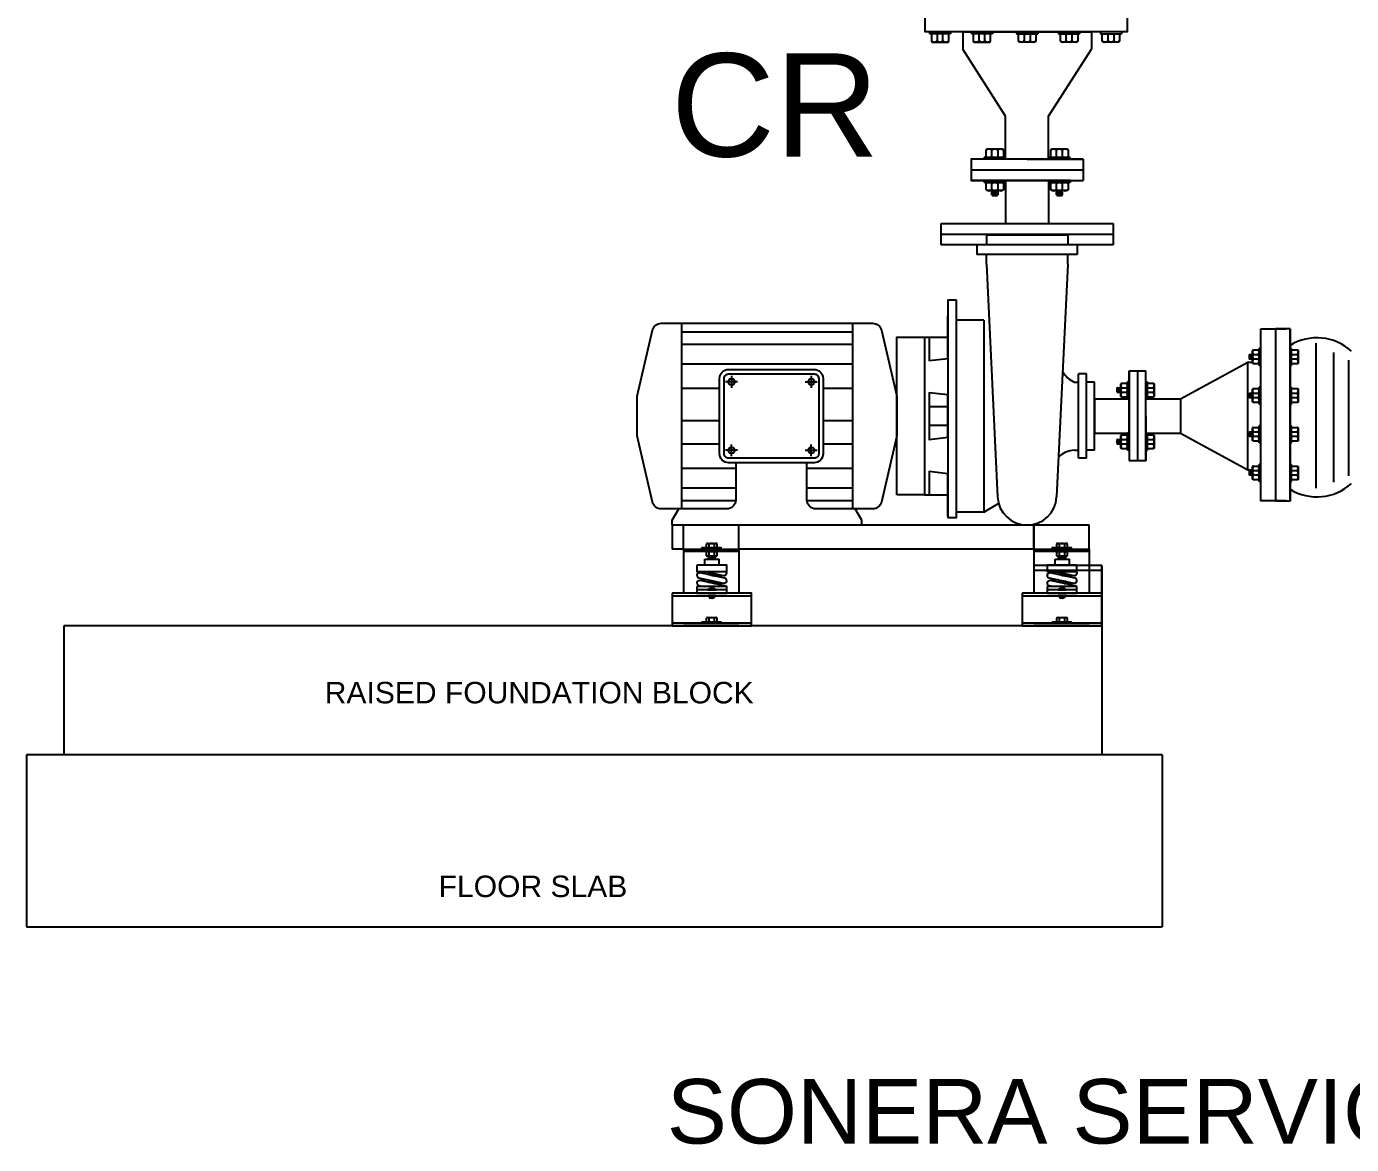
# Model space of a CAD drawing. Header units: inches. Extents: x 51172 to 63334, y -27893 to -10796.
# Drawn here: x 55143 to 56683, y -16851 to -15551 of the extents above; entities that cross this region are included whole.
import ezdxf

# ---------------------------------------------------------------- set-up
doc = ezdxf.new("R2010")
doc.units = ezdxf.units.IN
doc.header["$MEASUREMENT"] = 0
doc.styles.get("Standard").update_dxf_attribs({"font": 'arial.ttf'})

msp = doc.modelspace()

# ---------------------------------------------------------------- linework, layer by layer
at = {"linetype": 'Continuous'}
for p, q in [((56217.1, -15557.6), (56192.5, -15557.6)), ((56192.5, -15557.6), (56192.5, -15559.8)), ((56217.1, -15559.8), (56192.5, -15559.8)), ((56194.7, -15560.6), (56195.5, -15559.8)), ((56194.7, -15560.6), (56194.7, -15568.6)), ((56194.7, -15568.6), (56195.5, -15569.5)), ((56195.5, -15569.5), (56214.1, -15569.5)), ((56201.5, -15559.8), (56201.5, -15567.8)), ((56208.2, -15567.8), (56208.2, -15559.8)), ((56214.9, -15560.6), (56214.1, -15559.8)), ((56214.1, -15569.5), (56214.9, -15568.6)), ((56214.9, -15568.6), (56214.9, -15560.6)), ((56217.1, -15557.6), (56217.1, -15559.8)), ((56241.2, -15557.6), (56241.2, -15559.8)), ((56265.8, -15557.6), (56241.2, -15557.6)), ((56265.8, -15559.8), (56241.2, -15559.8)), ((56243.4, -15560.6), (56244.2, -15559.8)), ((56243.4, -15560.6), (56243.4, -15568.6)), ((56243.4, -15568.6), (56244.2, -15569.5)), ((56244.2, -15569.5), (56262.8, -15569.5)), ((56250.1, -15559.8), (56250.1, -15567.8)), ((56256.8, -15567.8), (56256.8, -15559.8)), ((56263.6, -15560.6), (56262.8, -15559.8)), ((56262.8, -15569.5), (56263.6, -15568.6)), ((56263.6, -15568.6), (56263.6, -15560.6)), ((56265.8, -15557.6), (56265.8, -15559.8)), ((56293.8, -15557.6), (56318.5, -15557.6)), ((56293.8, -15557.6), (56293.8, -15559.8)), ((56293.8, -15559.8), (56318.5, -15559.8)), ((56296.1, -15560.6), (56296.9, -15559.8)), ((56296.1, -15568.6), (56296.1, -15560.6)), ((56296.9, -15569.5), (56296.1, -15568.6)), ((56315.4, -15569.5), (56296.9, -15569.5)), ((56302.8, -15567.8), (56302.8, -15559.8)), ((56309.5, -15559.8), (56309.5, -15567.8)), ((56316.2, -15560.6), (56315.4, -15559.8)), ((56316.2, -15568.6), (56315.4, -15569.5)), ((56316.2, -15560.6), (56316.2, -15568.6)), ((56318.5, -15557.6), (56318.5, -15559.8)), ((56342.5, -15557.6), (56342.5, -15559.8)), ((56342.5, -15557.6), (56367.1, -15557.6)), ((56342.5, -15559.8), (56367.1, -15559.8)), ((56344.7, -15560.6), (56345.5, -15559.8)), ((56344.7, -15568.6), (56344.7, -15560.6)), ((56345.5, -15569.5), (56344.7, -15568.6)), ((56364.1, -15569.5), (56345.5, -15569.5)), ((56351.5, -15567.8), (56351.5, -15559.8)), ((56358.2, -15559.8), (56358.2, -15567.8)), ((56364.9, -15560.6), (56364.1, -15559.8)), ((56364.9, -15568.6), (56364.1, -15569.5)), ((56364.9, -15560.6), (56364.9, -15568.6)), ((56367.1, -15557.6), (56367.1, -15559.8)), ((56391.2, -15557.6), (56391.2, -15559.8)), ((56391.2, -15559.8), (56415.8, -15559.8)), ((56393.4, -15560.6), (56394.2, -15559.8)), ((56393.4, -15568.6), (56393.4, -15560.6)), ((56394.2, -15569.5), (56393.4, -15568.6)), ((56412.8, -15569.5), (56394.2, -15569.5)), ((56400.1, -15567.8), (56400.1, -15559.8)), ((56406.8, -15559.8), (56406.8, -15567.8)), ((56413.6, -15560.6), (56412.8, -15559.8)), ((56413.6, -15568.6), (56412.8, -15569.5)), ((56413.6, -15560.6), (56413.6, -15568.6)), ((56415.8, -15557.6), (56415.8, -15559.8)), ((56258.5, -15694.6), (56259.3, -15693.8)), ((56259.3, -15693.8), (56277.8, -15693.8)), ((56277.8, -15693.8), (56278.6, -15694.6)), ((56333.5, -15694.6), (56334.3, -15693.8)), ((56334.3, -15693.8), (56352.8, -15693.8)), ((56352.8, -15693.8), (56353.6, -15694.6)), ((56265.2, -15705.7), (56240.6, -15705.7)), ((56280.9, -15703.5), (56256.2, -15703.5)), ((56256.2, -15705.7), (56256.2, -15703.5)), ((56258.5, -15702.6), (56258.5, -15694.6)), ((56258.5, -15702.6), (56259.3, -15703.5)), ((56265.2, -15703.5), (56265.2, -15695.4)), ((56271.9, -15695.4), (56271.9, -15703.5)), ((56278.6, -15702.6), (56277.8, -15703.5)), ((56278.6, -15694.6), (56278.6, -15702.6)), ((56280.9, -15705.7), (56280.9, -15703.5)), ((56313.9, -15705.7), (56289.3, -15705.7)), ((56355.9, -15703.5), (56331.2, -15703.5)), ((56331.2, -15705.7), (56331.2, -15703.5)), ((56333.5, -15702.6), (56333.5, -15694.6)), ((56333.5, -15702.6), (56334.3, -15703.5)), ((56340.2, -15703.5), (56340.2, -15695.4)), ((56346.9, -15695.4), (56346.9, -15703.5)), ((56353.6, -15702.6), (56352.8, -15703.5)), ((56353.6, -15694.6), (56353.6, -15702.6)), ((56355.9, -15705.7), (56355.9, -15703.5)), ((56241.1, -15718), (56371, -15718)), ((56265.2, -15730.3), (56240.6, -15730.3)), ((56256.2, -15730.3), (56256.2, -15732.6)), ((56280.9, -15732.6), (56256.2, -15732.6)), ((56258.5, -15733.4), (56259.3, -15732.6)), ((56258.5, -15741.4), (56258.5, -15733.4)), ((56259.3, -15732.6), (56277.8, -15732.6)), ((56265.2, -15740.6), (56265.2, -15734.2)), ((56271.9, -15734.2), (56271.9, -15740.6)), ((56277.8, -15732.6), (56278.6, -15733.4)), ((56278.6, -15733.4), (56278.6, -15741.4)), ((56280.9, -15730.3), (56280.9, -15732.6)), ((56313.9, -15730.3), (56289.3, -15730.3)), ((56331.2, -15730.3), (56331.2, -15732.6)), ((56355.9, -15732.6), (56331.2, -15732.6)), ((56333.5, -15733.4), (56334.3, -15732.6)), ((56333.5, -15741.4), (56333.5, -15733.4)), ((56334.3, -15732.6), (56352.8, -15732.6)), ((56340.2, -15740.6), (56340.2, -15734.2)), ((56346.9, -15734.2), (56346.9, -15740.6)), ((56352.8, -15732.6), (56353.6, -15733.4)), ((56353.6, -15733.4), (56353.6, -15741.4)), ((56355.9, -15730.3), (56355.9, -15732.6)), ((56258.5, -15741.4), (56259.3, -15742.2)), ((56277.8, -15742.2), (56259.3, -15742.2)), ((56265.2, -15747), (56265.2, -15742.2)), ((56266, -15747.9), (56271.1, -15747.9)), ((56271.9, -15742.2), (56271.9, -15747)), ((56278.6, -15741.4), (56277.8, -15742.2)), ((56333.5, -15741.4), (56334.3, -15742.2)), ((56352.8, -15742.2), (56334.3, -15742.2)), ((56340.2, -15747), (56340.2, -15742.2)), ((56341, -15747.9), (56346.1, -15747.9)), ((56346.9, -15742.2), (56346.9, -15747)), ((56353.6, -15741.4), (56352.8, -15742.2)), ((56594.7, -15902.9), (56594.7, -16102.9)), ((56564.3, -15932.7), (56568.2, -15932.7)), ((56568.2, -15938.1), (56564.3, -15938.1)), ((56568.8, -15927.4), (56568.2, -15928)), ((56568.2, -15942.8), (56568.2, -15928)), ((56568.8, -15927.4), (56575.3, -15927.4)), ((56569.4, -15932.7), (56574.6, -15932.7)), ((56574.6, -15938.1), (56569.4, -15938.1)), ((56575.3, -15927.4), (56575.9, -15928)), ((56575.9, -15945.3), (56575.9, -15925.6)), ((56577.7, -15925.6), (56575.9, -15925.6)), ((56575.9, -15928), (56575.9, -15942.8)), ((56611.7, -15925.6), (56613.5, -15925.6)), ((56613.5, -15945.3), (56613.5, -15925.6)), ((56614.1, -15927.4), (56613.5, -15928)), ((56613.5, -15932.7), (56619.9, -15932.7)), ((56619.9, -15938.1), (56613.5, -15938.1)), ((56614.1, -15927.4), (56620.6, -15927.4)), ((56620.6, -15927.4), (56621.2, -15928)), ((56621.2, -15928), (56621.2, -15942.8)), ((56679.5, -15939.3), (56679.5, -16073.6)), ((56424.5, -15971.5), (56424.5, -15951.8)), ((56444.2, -15952.2), (56424.5, -15952.2)), ((56424.5, -15952.2), (56424.5, -16056.2)), ((56434.4, -15952.2), (56434.4, -16056.2)), ((56444.2, -15971.5), (56444.2, -15951.8)), ((56444.2, -16056.2), (56444.2, -15952.2)), ((56568.8, -15943.5), (56568.2, -15942.8)), ((56575.3, -15943.5), (56568.8, -15943.5)), ((56575.9, -15942.8), (56575.3, -15943.5)), ((56577.7, -15945.3), (56575.9, -15945.3)), ((56611.7, -15945.3), (56613.5, -15945.3)), ((56614.1, -15943.5), (56613.5, -15942.8)), ((56620.6, -15943.5), (56614.1, -15943.5)), ((56621.2, -15942.8), (56620.6, -15943.5)), ((56411.1, -15971.5), (56415, -15971.5)), ((56415.6, -15966.1), (56415, -15966.7)), ((56415, -15981.6), (56415, -15966.7)), ((56415.6, -15966.1), (56422.1, -15966.1)), ((56416.3, -15971.5), (56421.4, -15971.5)), ((56422.1, -15966.1), (56422.7, -15966.7)), ((56422.7, -15984), (56422.7, -15964.3)), ((56424.5, -15964.3), (56422.7, -15964.3)), ((56422.7, -15966.7), (56422.7, -15981.6)), ((56444.2, -15964.3), (56446, -15964.3)), ((56446, -15984), (56446, -15964.3)), ((56446.7, -15966.1), (56446, -15966.7)), ((56446, -15971.5), (56452.5, -15971.5)), ((56446.7, -15966.1), (56453.1, -15966.1)), ((56453.1, -15966.1), (56453.8, -15966.7)), ((56453.8, -15966.7), (56453.8, -15981.6)), ((56575.9, -15990.3), (56575.9, -15970.6)), ((56577.7, -15970.6), (56575.9, -15970.6)), ((56611.7, -15970.6), (56613.5, -15970.6)), ((56613.5, -15990.3), (56613.5, -15970.6)), ((56410.5, -15972.1), (56410.5, -15976.2)), ((56415, -15976.8), (56411.1, -15976.8)), ((56415.6, -15982.2), (56415, -15981.6)), ((56422.1, -15982.2), (56415.6, -15982.2)), ((56421.4, -15976.8), (56416.3, -15976.8)), ((56422.7, -15981.6), (56422.1, -15982.2)), ((56424.5, -15984), (56422.7, -15984)), ((56444.2, -15984), (56446, -15984)), ((56452.5, -15976.8), (56446, -15976.8)), ((56446.7, -15982.2), (56446, -15981.6)), ((56453.1, -15982.2), (56446.7, -15982.2)), ((56453.8, -15981.6), (56453.1, -15982.2)), ((56564.3, -15977.7), (56568.2, -15977.7)), ((56568.2, -15983.1), (56564.3, -15983.1)), ((56568.8, -15972.4), (56568.2, -15973)), ((56568.2, -15987.8), (56568.2, -15973)), ((56568.8, -15972.4), (56575.3, -15972.4)), ((56569.4, -15977.7), (56574.6, -15977.7)), ((56574.6, -15983.1), (56569.4, -15983.1)), ((56575.3, -15972.4), (56575.9, -15973)), ((56575.9, -15973), (56575.9, -15987.8)), ((56614.1, -15972.4), (56613.5, -15973)), ((56613.5, -15977.7), (56619.9, -15977.7)), ((56619.9, -15983.1), (56613.5, -15983.1)), ((56614.1, -15972.4), (56620.6, -15972.4)), ((56620.6, -15972.4), (56621.2, -15973)), ((56621.2, -15973), (56621.2, -15987.8)), ((56424.5, -16010.4), (56424.5, -15990.7)), ((56444.2, -16010.4), (56444.2, -15990.7)), ((56568.8, -15988.5), (56568.2, -15987.8)), ((56575.3, -15988.5), (56568.8, -15988.5)), ((56575.9, -15987.8), (56575.3, -15988.5)), ((56577.7, -15990.3), (56575.9, -15990.3)), ((56611.7, -15990.3), (56613.5, -15990.3)), ((56614.1, -15988.5), (56613.5, -15987.8)), ((56620.6, -15988.5), (56614.1, -15988.5)), ((56621.2, -15987.8), (56620.6, -15988.5)), ((56568.8, -16017.4), (56568.2, -16018)), ((56568.8, -16017.4), (56575.3, -16017.4)), ((56575.3, -16017.4), (56575.9, -16018)), ((56575.9, -16035.3), (56575.9, -16015.6)), ((56577.7, -16015.6), (56575.9, -16015.6)), ((56611.7, -16015.6), (56613.5, -16015.6)), ((56613.5, -16035.3), (56613.5, -16015.6)), ((56614.1, -16017.4), (56613.5, -16018)), ((56614.1, -16017.4), (56620.6, -16017.4)), ((56620.6, -16017.4), (56621.2, -16018)), ((56410.5, -16032.1), (56410.5, -16036.2)), ((56411.1, -16031.5), (56415, -16031.5)), ((56415.6, -16026.1), (56415, -16026.7)), ((56415, -16041.6), (56415, -16026.7)), ((56415.6, -16026.1), (56422.1, -16026.1)), ((56416.3, -16031.5), (56421.4, -16031.5)), ((56422.1, -16026.1), (56422.7, -16026.7)), ((56422.7, -16044), (56422.7, -16024.3)), ((56424.5, -16024.3), (56422.7, -16024.3)), ((56422.7, -16026.7), (56422.7, -16041.6)), ((56444.2, -16024.3), (56446, -16024.3)), ((56446, -16044), (56446, -16024.3)), ((56446.7, -16026.1), (56446, -16026.7)), ((56446, -16031.5), (56452.5, -16031.5)), ((56446.7, -16026.1), (56453.1, -16026.1)), ((56453.1, -16026.1), (56453.8, -16026.7)), ((56453.8, -16026.7), (56453.8, -16041.6)), ((56564.3, -16022.7), (56568.2, -16022.7)), ((56568.2, -16028.1), (56564.3, -16028.1)), ((56568.2, -16032.8), (56568.2, -16018)), ((56568.8, -16033.5), (56568.2, -16032.8)), ((56569.4, -16022.7), (56574.6, -16022.7)), ((56574.6, -16028.1), (56569.4, -16028.1)), ((56575.9, -16032.8), (56575.3, -16033.5)), ((56575.9, -16018), (56575.9, -16032.8)), ((56613.5, -16022.7), (56619.9, -16022.7)), ((56619.9, -16028.1), (56613.5, -16028.1)), ((56614.1, -16033.5), (56613.5, -16032.8)), ((56621.2, -16032.8), (56620.6, -16033.5)), ((56621.2, -16018), (56621.2, -16032.8)), ((56415, -16036.8), (56411.1, -16036.8)), ((56415.6, -16042.2), (56415, -16041.6)), ((56422.1, -16042.2), (56415.6, -16042.2)), ((56421.4, -16036.8), (56416.3, -16036.8)), ((56422.7, -16041.6), (56422.1, -16042.2)), ((56424.5, -16044), (56422.7, -16044)), ((56444.2, -16044), (56446, -16044)), ((56452.5, -16036.8), (56446, -16036.8)), ((56446.7, -16042.2), (56446, -16041.6)), ((56453.1, -16042.2), (56446.7, -16042.2)), ((56453.8, -16041.6), (56453.1, -16042.2)), ((56575.3, -16033.5), (56568.8, -16033.5)), ((56577.7, -16035.3), (56575.9, -16035.3)), ((56611.7, -16035.3), (56613.5, -16035.3)), ((56620.6, -16033.5), (56614.1, -16033.5)), ((56568.8, -16062.4), (56568.2, -16063)), ((56568.2, -16077.8), (56568.2, -16063)), ((56568.8, -16062.4), (56575.3, -16062.4)), ((56575.3, -16062.4), (56575.9, -16063)), ((56575.9, -16080.3), (56575.9, -16060.6)), ((56577.7, -16060.6), (56575.9, -16060.6)), ((56575.9, -16063), (56575.9, -16077.8)), ((56611.7, -16060.6), (56613.5, -16060.6)), ((56613.5, -16080.3), (56613.5, -16060.6)), ((56614.1, -16062.4), (56613.5, -16063)), ((56614.1, -16062.4), (56620.6, -16062.4)), ((56620.6, -16062.4), (56621.2, -16063)), ((56621.2, -16063), (56621.2, -16077.8)), ((56564.3, -16067.7), (56568.2, -16067.7)), ((56568.2, -16073.1), (56564.3, -16073.1)), ((56568.8, -16078.5), (56568.2, -16077.8)), ((56575.3, -16078.5), (56568.8, -16078.5)), ((56569.4, -16067.7), (56574.6, -16067.7)), ((56574.6, -16073.1), (56569.4, -16073.1)), ((56575.9, -16077.8), (56575.3, -16078.5)), ((56613.5, -16067.7), (56619.9, -16067.7)), ((56619.9, -16073.1), (56613.5, -16073.1)), ((56614.1, -16078.5), (56613.5, -16077.8)), ((56620.6, -16078.5), (56614.1, -16078.5)), ((56621.2, -16077.8), (56620.6, -16078.5)), ((56577.7, -16080.3), (56575.9, -16080.3)), ((56611.7, -16080.3), (56613.5, -16080.3))]:
    msp.add_line(p, q, dxfattribs=at)
for p, q in [((56231.2, -15557.6), (56381, -15557.6)), ((56231.2, -15557.6), (56231.2, -15577.6)), ((56231.2, -15557.6), (56381, -15557.6)), ((56231.2, -15557.6), (56381, -15557.6)), ((56306.1, -15557.6), (56306.1, -15557.6)), ((56306.1, -15557.6), (56306.1, -15557.6)), ((56306.1, -15557.6), (56306.1, -15557.6)), ((56381, -15557.6), (56381, -15577.6)), ((56281, -15655.7), (56231.2, -15577.6)), ((56331, -15655.7), (56381, -15577.6)), ((56281, -15705.7), (56281, -15655.7)), ((56331, -15705.7), (56331, -15655.7)), ((56306, -15705.7), (56241.1, -15705.7)), ((56289.3, -15705.7), (56265.2, -15705.7)), ((56306, -15705.7), (56371, -15705.7)), ((56371, -15705.7), (56371, -15730.3)), ((56356, -15730.3), (56256, -15730.3)), ((56281.2, -15780.3), (56281.2, -15731.4)), ((56331.2, -15780.3), (56331.2, -15731.4)), ((56206, -15805.3), (56206, -15780.3)), ((56206, -15780.3), (56306, -15780.3)), ((56306, -15780.3), (56406, -15780.3)), ((56406, -15780.3), (56406, -15805.3)), ((56206, -15792.8), (56406, -15792.8)), ((56353.2, -15794.1), (56258.9, -15794.1)), ((56258.9, -15794.1), (56258.9, -15805.3)), ((56353.2, -15794.1), (56353.2, -15805.3)), ((56306, -15805.3), (56206, -15805.3)), ((56364.4, -15805.3), (56247.7, -15805.3)), ((56247.7, -15805.3), (56247.7, -15816.5)), ((56364.4, -15805.3), (56247.7, -15805.3)), ((56364.4, -15816.5), (56247.7, -15816.5)), ((56258.9, -15827.8), (56258.9, -15816.5)), ((56406, -15805.3), (56306, -15805.3)), ((56353.2, -15827.8), (56353.2, -15816.5)), ((56364.4, -15805.3), (56364.4, -15816.5)), ((56258.9, -15827.8), (56271.8, -16098.3)), ((56353.2, -15827.8), (56340.3, -16098.3)), ((56255.9, -15892.6), (56223.8, -15892.6)), ((56255.9, -15892.6), (56255.9, -16116)), ((55904.2, -15896.4), (55904.2, -16112.2)), ((56103.1, -15896.4), (56103.1, -16112.2)), ((56582.4, -15902.9), (56607, -15902.9)), ((56611.7, -15902.9), (56611.7, -15942.9)), ((56611.7, -15902.9), (56611.7, -15912.9)), ((56186.8, -15912.6), (56214, -15912.6)), ((56611.7, -15912.9), (56611.7, -15957.9)), ((56564.3, -15932.7), (56564.3, -15938.1)), ((56365.7, -16053.3), (56365.7, -15955.3)), ((56375.1, -15955.3), (56365.7, -15955.3)), ((56375.1, -16053.3), (56375.1, -15955.3)), ((56444.2, -16004.2), (56444.2, -15952.2)), ((56484.2, -15984.2), (56562.4, -15941.8)), ((56562.4, -16066.8), (56562.4, -15941.8)), ((56562.4, -15941.8), (56568.2, -15941.8)), ((56611.7, -15942.9), (56611.7, -15982.9)), ((56361, -15964.7), (56365.7, -15964.7)), ((56384.5, -15964.7), (56375.1, -15964.7)), ((56384.5, -16043.9), (56384.5, -15964.7)), ((56424.5, -16044.2), (56424.5, -15964.2)), ((56444.2, -15990.7), (56444.2, -15971.5)), ((56611.7, -15957.9), (56611.7, -16002.9)), ((56384.5, -15984.3), (56423.6, -15984.3)), ((56384.5, -15984.3), (56384.5, -16024.3)), ((56444.2, -15984.2), (56484.2, -15984.2)), ((56484.2, -15984.2), (56484.2, -16024.2)), ((56564.3, -15977.7), (56564.3, -15983.1)), ((56611.7, -15982.9), (56611.7, -16022.9)), ((56444.2, -16004.2), (56444.2, -16056.2)), ((56611.7, -16002.9), (56611.7, -16047.9)), ((56384.5, -16024.3), (56423.6, -16024.3)), ((56444.2, -16024.2), (56484.2, -16024.2)), ((56484.2, -16024.2), (56562.4, -16066.8)), ((56564.3, -16022.7), (56564.3, -16028.1)), ((56611.7, -16022.9), (56611.7, -16062.9)), ((56361, -16043.9), (56365.7, -16043.9)), ((56384.5, -16043.9), (56375.1, -16043.9)), ((56611.7, -16047.9), (56611.7, -16092.9)), ((56375.1, -16053.3), (56365.7, -16053.3)), ((56444.2, -16056.2), (56424.5, -16056.2)), ((56611.7, -16062.9), (56611.7, -16102.9)), ((56562.4, -16066.8), (56568.2, -16066.8)), ((56564.3, -16067.7), (56564.3, -16073.1)), ((56611.7, -16092.9), (56611.7, -16102.9)), ((56186.8, -16096), (56214, -16096)), ((56255.9, -16116), (56273.8, -16105.1)), ((56607, -16102.9), (56582.4, -16102.9)), ((55893.3, -16125.2), (55901.1, -16112.2)), ((55893.3, -16130.8), (55893.3, -16125.2)), ((56114, -16125.2), (56106.2, -16112.2)), ((56114, -16130.8), (56114, -16125.2)), ((56255.9, -16116), (56223.8, -16116)), ((55893.3, -16130.8), (56114, -16130.8)), ((55893.3, -16130.8), (55893.3, -16158.9)), ((55906.8, -16158.9), (55906.8, -16130.8)), ((55906.8, -16130.8), (55971.1, -16130.8)), ((55938.9, -16130.8), (55938.9, -16130.8)), ((55971.1, -16158.9), (55971.1, -16130.8)), ((56114, -16130.8), (56313.9, -16130.8)), ((56313.9, -16158.9), (56313.9, -16130.8)), ((56313.9, -16130.8), (56378.3, -16130.8)), ((56313.9, -16130.8), (56313.9, -16158.9)), ((56378.3, -16158.9), (56378.3, -16130.8)), ((55933.2, -16157), (55933.2, -16152.9)), ((55934.6, -16152.3), (55944.3, -16152.3)), ((55936.1, -16152.9), (55936.1, -16157)), ((55942.8, -16157), (55942.8, -16152.9)), ((55945.7, -16157), (55945.7, -16152.9)), ((56340.4, -16157), (56340.4, -16152.9)), ((56341.8, -16152.3), (56351.4, -16152.3)), ((56343.3, -16152.9), (56343.3, -16157)), ((56350, -16157), (56350, -16152.9)), ((56352.9, -16157), (56352.9, -16152.9)), ((55906.8, -16158.9), (55893.3, -16158.9)), ((55906.8, -16158.9), (55971.1, -16158.9)), ((55906.8, -16158.9), (55906.8, -16161.9)), ((55971.1, -16161.9), (55906.8, -16161.9)), ((55906.8, -16161.9), (55906.8, -16210.2)), ((55931.4, -16177.5), (55931.4, -16170.5)), ((55931.4, -16170.5), (55948, -16170.5)), ((55933.2, -16166.6), (55933.2, -16162.5)), ((55934.6, -16161.9), (55944.3, -16161.9)), ((55944.3, -16157.6), (55934.7, -16157.6)), ((55944.3, -16167.2), (55934.7, -16167.2)), ((55935.2, -16167.7), (55935.9, -16167.2)), ((55935.2, -16167.7), (55935.9, -16168.2)), ((55935.2, -16168.7), (55935.9, -16168.2)), ((55935.2, -16168.7), (55935.9, -16169.2)), ((55935.2, -16169.7), (55935.9, -16169.2)), ((55935.2, -16169.7), (55935.9, -16170.1)), ((55935.4, -16170.5), (55935.9, -16170.1)), ((55935.8, -16167.2), (55935.9, -16167.2)), ((55935.9, -16167.2), (55937.2, -16167.2)), ((55935.9, -16168.2), (55943.1, -16167.9)), ((55935.9, -16169.2), (55943.1, -16168.9)), ((55935.9, -16170.1), (55943.1, -16169.8)), ((55936.1, -16162.5), (55936.1, -16166.6)), ((55942.8, -16166.6), (55942.8, -16162.5)), ((55943.7, -16167.4), (55943.1, -16167.9)), ((55943.7, -16168.4), (55943.1, -16167.9)), ((55943.7, -16168.4), (55943.1, -16168.9)), ((55943.7, -16169.4), (55943.1, -16168.9)), ((55943.7, -16169.4), (55943.1, -16169.8)), ((55943.7, -16170.3), (55943.1, -16169.8)), ((55943.7, -16167.4), (55943.4, -16167.2)), ((55943.7, -16170.3), (55943.6, -16170.5)), ((55945.7, -16166.6), (55945.7, -16162.5)), ((55948, -16177.5), (55948, -16170.5)), ((55971.1, -16158.9), (55971.1, -16161.9)), ((56313.9, -16158.9), (55971.1, -16158.9)), ((55971.1, -16161.9), (55971.1, -16210.2)), ((56313.9, -16158.9), (56378.3, -16158.9)), ((56313.9, -16158.9), (56313.9, -16161.9)), ((56378.3, -16161.9), (56313.9, -16161.9)), ((56313.9, -16161.9), (56313.9, -16210.2)), ((56338.5, -16177.5), (56338.5, -16170.5)), ((56338.5, -16170.5), (56355.2, -16170.5)), ((56340.4, -16166.6), (56340.4, -16162.5)), ((56351.4, -16157.6), (56341.8, -16157.6)), ((56341.8, -16161.9), (56351.4, -16161.9)), ((56351.4, -16167.2), (56341.8, -16167.2)), ((56342.4, -16167.7), (56343, -16167.2)), ((56342.4, -16167.7), (56343, -16168.2)), ((56342.4, -16168.7), (56343, -16168.2)), ((56342.4, -16168.7), (56343, -16169.2)), ((56342.4, -16169.7), (56343, -16169.2)), ((56342.4, -16169.7), (56343, -16170.1)), ((56342.6, -16170.5), (56343, -16170.1)), ((56342.9, -16167.2), (56343, -16167.2)), ((56343, -16167.2), (56344.4, -16167.2)), ((56343, -16168.2), (56350.2, -16167.9)), ((56343, -16169.2), (56350.2, -16168.9)), ((56343, -16170.1), (56350.2, -16169.8)), ((56343.3, -16162.5), (56343.3, -16166.6)), ((56350, -16166.6), (56350, -16162.5)), ((56350.9, -16167.4), (56350.2, -16167.9)), ((56350.9, -16168.4), (56350.2, -16167.9)), ((56350.9, -16168.4), (56350.2, -16168.9)), ((56350.9, -16169.4), (56350.2, -16168.9)), ((56350.9, -16169.4), (56350.2, -16169.8)), ((56350.9, -16170.3), (56350.2, -16169.8)), ((56350.9, -16167.4), (56350.5, -16167.2)), ((56350.9, -16170.3), (56350.7, -16170.5)), ((56352.9, -16166.6), (56352.9, -16162.5)), ((56355.2, -16177.5), (56355.2, -16170.5)), ((56378.3, -16158.9), (56378.3, -16161.9)), ((56378.3, -16161.9), (56378.3, -16210.2)), ((55934.7, -16185.7), (55925.2, -16186.6)), ((55935.2, -16186), (55935.5, -16185.9)), ((55935.2, -16186), (55935.9, -16186.5)), ((55935.2, -16187), (55935.9, -16186.5)), ((55935.2, -16187), (55935.9, -16187.5)), ((55935.9, -16186.5), (55938.2, -16186.4)), ((56392.9, -16178.1), (56313.9, -16178.1)), ((56392.9, -16183.7), (56313.9, -16183.7)), ((56341.8, -16185.7), (56332.3, -16186.6)), ((56342.4, -16186), (56342.6, -16185.9)), ((56342.4, -16186), (56343, -16186.5)), ((56342.4, -16187), (56343, -16186.5)), ((56342.4, -16187), (56343, -16187.5)), ((56343, -16186.5), (56345.3, -16186.4)), ((56392.9, -16248.1), (56392.9, -16178.1)), ((56392.9, -16178.1), (56392.9, -16398.1)), ((55934.7, -16194.6), (55925.2, -16195.5)), ((55935.2, -16188), (55935.9, -16187.5)), ((55935.2, -16188), (55935.9, -16188.4)), ((55935.2, -16194.8), (55935.3, -16194.7)), ((55935.2, -16194.8), (55935.9, -16195.3)), ((55935.2, -16195.8), (55935.9, -16195.3)), ((55935.2, -16195.8), (55935.9, -16196.3)), ((55935.2, -16196.7), (55935.9, -16196.3)), ((55935.2, -16196.7), (55935.9, -16197.2)), ((55935.4, -16197.6), (55935.9, -16197.2)), ((55935.5, -16188.7), (55935.9, -16188.4)), ((55935.9, -16187.5), (55942.1, -16187.2)), ((55935.9, -16188.4), (55943.1, -16188.2)), ((55935.9, -16195.3), (55937.8, -16195.2)), ((55935.9, -16196.3), (55941.7, -16196)), ((55935.9, -16197.2), (55943.1, -16196.9)), ((55938.1, -16198.1), (55943.1, -16197.9)), ((55940.9, -16202.6), (55938.2, -16202.6)), ((55938.2, -16202.6), (55938.4, -16202.7)), ((55938.4, -16202.7), (55940.9, -16202.6)), ((55938.5, -16189.3), (55943.1, -16189.2)), ((55940.1, -16189.6), (55943.7, -16189.6)), ((55941.2, -16202.7), (55940.9, -16202.6)), ((55942, -16198.9), (55943.1, -16198.9)), ((55942.6, -16190.2), (55943.1, -16190.1)), ((55943.7, -16187.7), (55943.1, -16188.2)), ((55943.7, -16188.7), (55943.1, -16188.2)), ((55943.7, -16188.7), (55943.1, -16189.2)), ((55943.7, -16189.7), (55943.1, -16189.2)), ((55943.7, -16189.7), (55943.1, -16190.1)), ((55943.3, -16190.3), (55943.1, -16190.1)), ((55943.7, -16196.4), (55943.1, -16196.9)), ((55943.7, -16197.4), (55943.1, -16196.9)), ((55943.7, -16197.4), (55943.1, -16197.9)), ((55943.7, -16198.4), (55943.1, -16197.9)), ((55943.7, -16198.4), (55943.1, -16198.9)), ((55943.6, -16199.2), (55943.1, -16198.9)), ((55943.7, -16187.7), (55943.5, -16187.5)), ((55943.7, -16196.4), (55943.7, -16196.4)), ((55954.2, -16189.6), (55944.7, -16190.5)), ((55954.2, -16198.5), (55944.7, -16199.4)), ((56341.8, -16194.6), (56332.3, -16195.5)), ((56342.3, -16194.8), (56342.4, -16194.7)), ((56342.3, -16194.8), (56343, -16195.3)), ((56342.4, -16188), (56343, -16187.5)), ((56342.4, -16188), (56343, -16188.4)), ((56342.4, -16195.8), (56343, -16195.3)), ((56342.4, -16195.8), (56343, -16196.3)), ((56342.4, -16196.7), (56343, -16196.3)), ((56342.4, -16196.7), (56343, -16197.2)), ((56342.6, -16197.6), (56343, -16197.2)), ((56342.7, -16188.7), (56343, -16188.4)), ((56343, -16187.5), (56349.3, -16187.2)), ((56343, -16188.4), (56350.2, -16188.2)), ((56343, -16195.3), (56344.9, -16195.2)), ((56343, -16196.3), (56348.9, -16196)), ((56343, -16197.2), (56350.2, -16196.9)), ((56345.2, -16198.1), (56350.2, -16197.9)), ((56348.1, -16202.6), (56345.4, -16202.6)), ((56345.4, -16202.6), (56345.5, -16202.7)), ((56345.5, -16202.7), (56348.1, -16202.6)), ((56345.7, -16189.3), (56350.2, -16189.2)), ((56347.2, -16189.6), (56350.8, -16189.6)), ((56348.3, -16202.7), (56348.1, -16202.6)), ((56349.2, -16198.9), (56350.2, -16198.9)), ((56349.8, -16190.2), (56350.2, -16190.1)), ((56350.9, -16187.7), (56350.2, -16188.2)), ((56350.9, -16188.7), (56350.2, -16188.2)), ((56350.9, -16188.7), (56350.2, -16189.2)), ((56350.9, -16189.7), (56350.2, -16189.2)), ((56350.9, -16189.7), (56350.2, -16190.1)), ((56350.4, -16190.3), (56350.2, -16190.1)), ((56350.9, -16196.4), (56350.2, -16196.9)), ((56350.9, -16197.4), (56350.2, -16196.9)), ((56350.9, -16197.4), (56350.2, -16197.9)), ((56350.9, -16198.4), (56350.2, -16197.9)), ((56350.9, -16198.4), (56350.2, -16198.9)), ((56350.7, -16199.2), (56350.2, -16198.9)), ((56350.9, -16187.7), (56350.7, -16187.5)), ((56350.9, -16196.4), (56350.8, -16196.4)), ((56361.4, -16189.6), (56351.8, -16190.5)), ((56361.4, -16198.5), (56351.8, -16199.4)), ((55893.3, -16210.2), (55893.3, -16248.1)), ((55956.9, -16206.4), (55922.2, -16206.4)), ((55937, -16214), (55937, -16215.6)), ((55937.3, -16205.7), (55937.3, -16204)), ((55937.6, -16213.7), (55941.5, -16213.7)), ((55941.5, -16215.8), (55937.6, -16215.8)), ((55937.8, -16203.8), (55941.7, -16203.8)), ((55941.7, -16205.9), (55937.8, -16205.9)), ((55938.1, -16202.8), (55938.4, -16202.7)), ((55938.1, -16202.8), (55938.4, -16203)), ((55938.1, -16203.2), (55938.4, -16203)), ((55938.1, -16203.2), (55938.4, -16203.4)), ((55938.1, -16203.5), (55938.4, -16203.4)), ((55938.1, -16203.5), (55938.4, -16203.7)), ((55938.2, -16214), (55938.2, -16215.6)), ((55938.3, -16203.8), (55938.4, -16203.7)), ((55938.4, -16203), (55940.9, -16202.9)), ((55938.4, -16203.4), (55940.9, -16203.3)), ((55938.4, -16203.7), (55940.9, -16203.6)), ((55938.4, -16204), (55938.4, -16205.7)), ((55941.2, -16202.7), (55940.9, -16202.9)), ((55941.2, -16203.1), (55940.9, -16202.9)), ((55941.2, -16203.1), (55940.9, -16203.3)), ((55941.2, -16203.4), (55940.9, -16203.3)), ((55941.2, -16203.4), (55940.9, -16203.6)), ((55941.2, -16203.8), (55940.9, -16203.6)), ((55940.9, -16215.6), (55940.9, -16214)), ((55941.1, -16205.7), (55941.1, -16204)), ((55942, -16214), (55942, -16215.6)), ((55942.3, -16205.7), (55942.3, -16204)), ((55985.8, -16248.1), (55985.8, -16210.2)), ((56300.4, -16210.2), (56300.4, -16248.1)), ((56364, -16206.4), (56329.4, -16206.4)), ((56344.2, -16214), (56344.2, -16215.6)), ((56344.4, -16205.7), (56344.4, -16204)), ((56344.8, -16213.7), (56348.6, -16213.7)), ((56348.6, -16215.8), (56344.8, -16215.8)), ((56345, -16203.8), (56348.8, -16203.8)), ((56348.8, -16205.9), (56345, -16205.9)), ((56345.3, -16202.8), (56345.5, -16202.7)), ((56345.3, -16202.8), (56345.5, -16203)), ((56345.3, -16203.2), (56345.5, -16203)), ((56345.3, -16203.2), (56345.5, -16203.4)), ((56345.3, -16203.5), (56345.5, -16203.4)), ((56345.3, -16203.5), (56345.5, -16203.7)), ((56345.4, -16203.8), (56345.5, -16203.7)), ((56345.4, -16214), (56345.4, -16215.6)), ((56345.5, -16203), (56348.1, -16202.9)), ((56345.5, -16203.4), (56348.1, -16203.3)), ((56345.5, -16203.7), (56348.1, -16203.6)), ((56345.6, -16204), (56345.6, -16205.7)), ((56348, -16215.6), (56348, -16214)), ((56348.3, -16202.7), (56348.1, -16202.9)), ((56348.3, -16203.1), (56348.1, -16202.9)), ((56348.3, -16203.1), (56348.1, -16203.3)), ((56348.3, -16203.4), (56348.1, -16203.3)), ((56348.3, -16203.4), (56348.1, -16203.6)), ((56348.3, -16203.8), (56348.1, -16203.6)), ((56348.2, -16205.7), (56348.2, -16204)), ((56349.2, -16214), (56349.2, -16215.6)), ((56349.4, -16205.7), (56349.4, -16204)), ((56392.9, -16248.1), (56392.9, -16210.2)), ((56392.9, -16248.1), (55186.3, -16248.1)), ((55186.3, -16248.1), (55186.3, -16398.1)), ((55971.1, -16245.2), (55906.8, -16245.2)), ((55906.8, -16245.2), (55971.1, -16245.2)), ((55971.1, -16248.1), (55906.8, -16248.1)), ((55933.2, -16243.2), (55933.2, -16239.1)), ((55934.6, -16238.5), (55944.3, -16238.5)), ((55944.3, -16243.8), (55934.7, -16243.8)), ((55936.1, -16239.1), (55936.1, -16243.2)), ((55942.8, -16243.2), (55942.8, -16239.1)), ((55945.7, -16243.2), (55945.7, -16239.1)), ((56378.3, -16245.2), (56313.9, -16245.2)), ((56313.9, -16245.2), (56378.3, -16245.2)), ((56378.3, -16248.1), (56313.9, -16248.1)), ((56340.4, -16243.2), (56340.4, -16239.1)), ((56341.8, -16238.5), (56351.4, -16238.5)), ((56351.4, -16243.8), (56341.8, -16243.8)), ((56343.3, -16239.1), (56343.3, -16243.2)), ((56350, -16243.2), (56350, -16239.1)), ((56352.9, -16243.2), (56352.9, -16239.1)), ((56462.9, -16398.1), (55142.9, -16398.1)), ((55142.9, -16398.1), (55142.9, -16598.1)), ((56462.9, -16398.1), (56462.9, -16598.1)), ((55142.9, -16598.1), (56462.9, -16598.1))]:
    msp.add_line(p, q)
at = {"color": 8}
for p, q in [((55904.2, -15906.2), (56103.1, -15906.2)), ((55904.2, -15920.7), (56103.1, -15920.7)), ((55904.2, -15943.6), (56103.1, -15943.6)), ((55969.3, -15964.5), (55955.5, -15964.5)), ((55962.4, -15957.6), (55962.4, -15971.3)), ((56048.2, -15964.5), (56062, -15964.5)), ((56055.1, -15957.6), (56055.1, -15971.3)), ((55904.2, -15972), (55948.6, -15972)), ((56068.9, -15972), (56103.1, -15972)), ((55904.2, -16009.3), (55948.6, -16009.3)), ((56068.9, -16009.3), (56103.1, -16009.3)), ((55904.2, -16036.7), (55948.6, -16036.7)), ((55969.3, -16044.1), (55955.5, -16044.1)), ((55962.4, -16051), (55962.4, -16037.3)), ((56048.2, -16044.1), (56062, -16044.1)), ((56055.1, -16051), (56055.1, -16037.3)), ((56068.9, -16036.7), (56103.1, -16036.7)), ((55904.2, -16065), (55967.4, -16065)), ((56050.1, -16065), (56103.1, -16065)), ((55904.2, -16087.9), (55967.4, -16087.9)), ((56050.1, -16087.9), (56103.1, -16087.9)), ((55904.2, -16102.4), (55967.4, -16102.4)), ((56050.1, -16102.4), (56103.1, -16102.4))]:
    msp.add_line(p, q, dxfattribs=at)
at = {"color": 8, "linetype": 'Continuous'}
for p, q in [((56641.5, -15919.5), (56641.5, -16088.2)), ((56662.3, -15930.3), (56662.3, -16081.3))]:
    msp.add_line(p, q, dxfattribs=at)
at = {"linetype": 'Continuous'}
msp.add_lwpolyline([(56187.4, -15532.9), (56422.2, -15532.9), (56422.2, -15557.6), (56187.4, -15557.6)], close=True, dxfattribs=at)
msp.add_lwpolyline([(56371, -15705.7), (56241.1, -15705.7), (56241.1, -15730.3), (56371, -15730.3)], dxfattribs=at)
for points in [[(56223.8, -15869.7), (56214, -15869.7), (56214, -16122.2), (56223.8, -16122.2)], [(56577.7, -15902.9), (56594.7, -15902.9), (56594.7, -16102.8), (56577.7, -16102.8)], [(56611.7, -15902.9), (56594.7, -15902.9), (56594.7, -16102.8), (56611.7, -16102.8)], [(56154.7, -16096), (56154.7, -15912.6), (56186.8, -15912.6), (56186.8, -16096)], [(56214, -15979.6), (56192.1, -15977.2), (56192.1, -16031.4), (56214, -16029)], [(55927.5, -16157.6), (55927.5, -16158.9), (55950.4, -16158.9), (55950.4, -16157.6)], [(56334.7, -16157.6), (56334.7, -16158.9), (56357.5, -16158.9), (56357.5, -16157.6)], [(55922.2, -16177.5), (55922.2, -16185.1), (55956.9, -16185.1), (55956.9, -16177.5)], [(56329.4, -16177.5), (56329.4, -16185.1), (56364, -16185.1), (56364, -16177.5)], [(55893.3, -16210.2), (55893.3, -16213.2), (55985.8, -16213.2), (55985.8, -16210.2)], [(55922.2, -16202.6), (55922.2, -16210.2), (55956.9, -16210.2), (55956.9, -16202.6)], [(55935, -16205.9), (55935, -16206.4), (55944.1, -16206.4), (55944.1, -16205.9)], [(55944.3, -16213.7), (55944.3, -16213.2), (55935.2, -16213.2), (55935.2, -16213.7)], [(56300.4, -16210.2), (56300.4, -16213.2), (56392.9, -16213.2), (56392.9, -16210.2)], [(56329.4, -16202.6), (56329.4, -16210.2), (56364, -16210.2), (56364, -16202.6)], [(56342.1, -16205.9), (56342.1, -16206.4), (56351.3, -16206.4), (56351.3, -16205.9)], [(56351.5, -16213.7), (56351.5, -16213.2), (56342.3, -16213.2), (56342.3, -16213.7)], [(55893.3, -16245.2), (55893.3, -16248.1), (55985.8, -16248.1), (55985.8, -16245.2)], [(55927.5, -16243.8), (55927.5, -16245.2), (55950.4, -16245.2), (55950.4, -16243.8)], [(56300.4, -16245.2), (56300.4, -16248.1), (56392.9, -16248.1), (56392.9, -16245.2)], [(56334.7, -16243.8), (56334.7, -16245.2), (56357.5, -16245.2), (56357.5, -16243.8)]]:
    msp.add_lwpolyline(points, close=True)
for points in [[(56192.1, -15912.6), (56192.1, -15939.7), (56214, -15937.2), (56214, -15887.9)], [(55852.6, -16027.3), (55852.6, -15981.3)], [(56154.7, -15981.3), (56154.7, -16027.3)], [(56192.1, -15993.3), (56214, -15993.3), (56214, -16015.4), (56192.1, -16015.4)], [(56214, -16120.7), (56214, -16071.4), (56192.1, -16068.9), (56192.1, -16096)]]:
    msp.add_lwpolyline(points)
for points in [[(55852.6, -15981.3), (55870.6, -15904.4, -0.348273), (55880.7, -15896.4), (56126.6, -15896.4, -0.348273), (56136.7, -15904.4), (56154.7, -15981.3)], [(55967.4, -16058.5), (55967.4, -16101.9, -0.414214), (55957, -16112.2), (55880.7, -16112.2, -0.348273), (55870.6, -16104.2), (55852.6, -16027.3)], [(56154.7, -16027.3), (56136.7, -16104.2, -0.348273), (56126.6, -16112.2), (56060.5, -16112.2, -0.414214), (56050.1, -16101.9), (56050.1, -16058.5)], [(55931.7, -16185.1), (55953.3, -16189.5, 0.656367), (55956.4, -16185.1)], [(56338.9, -16185.1), (56360.5, -16189.5, 0.656367), (56363.6, -16185.1)], [(55956.3, -16202.6, 0.187389), (55954.5, -16201.5), (55925.8, -16195.6, 1.001015), (55924.6, -16201.4), (55930.8, -16202.6)], [(56363.5, -16202.6, 0.187389), (56361.7, -16201.5), (56332.9, -16195.6, 1.001015), (56331.7, -16201.4), (56337.9, -16202.6)]]:
    msp.add_lwpolyline(points, format="xyb")
for points in [[(55958.9, -15950.1), (56058.6, -15950.1, -0.414214), (56068.9, -15960.5), (56068.9, -16048.1, -0.414214), (56058.6, -16058.5), (55958.9, -16058.5, -0.414214), (55948.6, -16048.1), (55948.6, -15960.5, -0.414214)], [(55924.6, -16192.5), (55953.3, -16198.4, 1.001057), (55954.5, -16192.6), (55925.8, -16186.7, 1.001015)], [(56331.7, -16192.5), (56360.5, -16198.4, 1.001057), (56361.7, -16192.6), (56332.9, -16186.7, 1.001015)]]:
    msp.add_lwpolyline(points, format="xyb", close=True)
at = {"color": 8}
msp.add_lwpolyline([(55958.9, -15955.3), (56058.6, -15955.3, -0.414214), (56063.8, -15960.5), (56063.8, -16048.1, -0.414214), (56058.6, -16053.3), (55958.9, -16053.3, -0.414214), (55953.8, -16048.1), (55953.8, -15960.5, -0.414214)], format="xyb", close=True, dxfattribs=at)
for centre in [(55962.4, -15964.5), (56055.1, -15964.5), (55962.4, -16044.1), (56055.1, -16044.1)]:
    msp.add_circle(centre, 3.61, dxfattribs=at)
at = {"linetype": 'Continuous'}
for centre, radius, start, end in [((56198.1, -15565.1), 4.35, 219.3849, 320.6151), ((56204.8, -15565.1), 4.35, 219.3849, 320.6151), ((56211.5, -15565.1), 4.35, 219.3849, 320.6151), ((56246.8, -15565.1), 4.35, 219.3849, 320.6151), ((56253.5, -15565.1), 4.35, 219.3849, 320.6151), ((56260.2, -15565.1), 4.35, 219.3849, 320.6151), ((56299.4, -15565.1), 4.35, 219.3849, 320.6151), ((56306.1, -15565.1), 4.35, 219.3849, 320.6151), ((56312.9, -15565.1), 4.35, 219.3849, 320.6151), ((56348.1, -15565.1), 4.35, 219.3849, 320.6151), ((56354.8, -15565.1), 4.35, 219.3849, 320.6151), ((56361.5, -15565.1), 4.35, 219.3849, 320.6151), ((56396.8, -15565.1), 4.35, 219.3849, 320.6151), ((56403.5, -15565.1), 4.35, 219.3849, 320.6151), ((56410.2, -15565.1), 4.35, 219.3849, 320.6151), ((56261.8, -15698.2), 4.35, 39.3849, 140.6151), ((56268.5, -15698.2), 4.35, 39.3849, 140.6151), ((56275.3, -15698.2), 4.35, 39.3849, 140.6151), ((56336.8, -15698.2), 4.35, 39.3849, 140.6151), ((56343.5, -15698.2), 4.35, 39.3849, 140.6151), ((56350.3, -15698.2), 4.35, 39.3849, 140.6151), ((56261.8, -15736.9), 4.35, 39.3849, 140.6151), ((56268.5, -15736.9), 4.35, 39.3849, 140.6151), ((56275.3, -15736.9), 4.35, 39.3849, 140.6151), ((56336.8, -15736.9), 4.35, 39.3849, 140.6151), ((56343.5, -15736.9), 4.35, 39.3849, 140.6151), ((56350.3, -15736.9), 4.35, 39.3849, 140.6151), ((56261.8, -15737.9), 4.35, 219.3849, 320.6151), ((56268.5, -15737.9), 4.35, 219.3849, 320.6151), ((56265.7, -15730), 15.2, 268.1407, 293.9319), ((56265.7, -15730), 16, 268.1407, 292.6587), ((56265.7, -15730), 16.8, 268.1407, 291.5176), ((56266, -15747), 0.807, 180, 270), ((56265.7, -15730), 12.8, 268.1407, 286.5975), ((56265.7, -15730), 13.6, 268.1407, 295.6381), ((56265.7, -15730), 14.4, 268.1407, 295.3626), ((56265.7, -15730), 17.6, 268.9617, 290.4885), ((56271.1, -15747), 0.807, 270, 0), ((56275.3, -15737.9), 4.35, 219.3849, 320.6151), ((56336.8, -15737.9), 4.35, 219.3849, 320.6151), ((56343.5, -15737.9), 4.35, 219.3849, 320.6151), ((56340.7, -15730), 15.2, 268.1407, 293.9319), ((56340.7, -15730), 16, 268.1407, 292.6587), ((56340.7, -15730), 16.8, 268.1407, 291.5176), ((56341, -15747), 0.807, 180, 270), ((56340.7, -15730), 12.8, 268.1407, 286.5975), ((56340.7, -15730), 13.6, 268.1407, 295.6381), ((56340.7, -15730), 14.4, 268.1407, 295.3626), ((56340.7, -15730), 17.6, 268.9617, 290.4885), ((56346.1, -15747), 0.807, 270, 0), ((56350.3, -15737.9), 4.35, 219.3849, 320.6151), ((56642.9, -15973), 59.7, 47.6861, 121.5219), ((56578, -15933.2), 12.8, 178.1407, 202.6587), ((56578, -15933.2), 12.2, 178.1407, 203.9319), ((56578, -15933.2), 11.5, 178.1407, 205.3626), ((56578, -15933.2), 10.9, 178.1407, 205.6381), ((56578, -15933.2), 10.2, 178.1407, 196.5975), ((56571.6, -15930), 3.48, 129.3849, 230.6151), ((56571.6, -15935.4), 3.48, 129.3849, 230.6151), ((56571.6, -15940.8), 3.48, 129.3849, 230.6151), ((56572.4, -15930), 3.48, 309.3849, 50.6151), ((56572.4, -15935.4), 3.48, 309.3849, 50.6151), ((56572.4, -15940.8), 3.48, 309.3849, 50.6151), ((56617.7, -15930), 3.48, 309.3849, 50.6151), ((56617.7, -15935.4), 3.48, 309.3849, 50.6151), ((56617.7, -15940.8), 3.48, 309.3849, 50.6151), ((56411.1, -15972.1), 0.645, 90, 180), ((56424.8, -15971.9), 13.5, 178.1407, 201.5176), ((56424.8, -15971.9), 12.8, 178.1407, 202.6587), ((56424.8, -15971.9), 12.2, 178.1407, 203.9319), ((56424.8, -15971.9), 11.5, 178.1407, 205.3626), ((56418.5, -15968.8), 3.48, 129.3849, 230.6151), ((56418.5, -15974.2), 3.48, 129.3849, 230.6151), ((56419.2, -15968.8), 3.48, 309.3849, 50.6151), ((56419.2, -15974.2), 3.48, 309.3849, 50.6151), ((56450.2, -15968.8), 3.48, 309.3849, 50.6151), ((56450.2, -15974.2), 3.48, 309.3849, 50.6151), ((56411.1, -15976.2), 0.645, 180, 270), ((56424.8, -15971.9), 14.1, 178.9617, 200.4885), ((56424.8, -15971.9), 10.9, 178.1407, 205.6381), ((56424.8, -15971.9), 10.2, 178.1407, 196.5975), ((56418.5, -15979.5), 3.48, 129.3849, 230.6151), ((56419.2, -15979.5), 3.48, 309.3849, 50.6151), ((56450.2, -15979.5), 3.48, 309.3849, 50.6151), ((56578, -15978.2), 12.8, 178.1407, 202.6587), ((56578, -15978.2), 12.2, 178.1407, 203.9319), ((56578, -15978.2), 11.5, 178.1407, 205.3626), ((56578, -15978.2), 10.9, 178.1407, 205.6381), ((56578, -15978.2), 10.2, 178.1407, 196.5975), ((56571.6, -15975), 3.48, 129.3849, 230.6151), ((56571.6, -15980.4), 3.48, 129.3849, 230.6151), ((56571.6, -15985.8), 3.48, 129.3849, 230.6151), ((56572.4, -15975), 3.48, 309.3849, 50.6151), ((56572.4, -15980.4), 3.48, 309.3849, 50.6151), ((56572.4, -15985.8), 3.48, 309.3849, 50.6151), ((56617.7, -15975), 3.48, 309.3849, 50.6151), ((56617.7, -15980.4), 3.48, 309.3849, 50.6151), ((56617.7, -15985.8), 3.48, 309.3849, 50.6151), ((56571.6, -16020), 3.48, 129.3849, 230.6151), ((56572.4, -16020), 3.48, 309.3849, 50.6151), ((56617.7, -16020), 3.48, 309.3849, 50.6151), ((56411.1, -16032.1), 0.645, 90, 180), ((56424.8, -16031.9), 14.1, 178.9617, 200.4885), ((56424.8, -16031.9), 13.5, 178.1407, 201.5176), ((56424.8, -16031.9), 12.8, 178.1407, 202.6587), ((56424.8, -16031.9), 12.2, 178.1407, 203.9319), ((56424.8, -16031.9), 11.5, 178.1407, 205.3626), ((56424.8, -16031.9), 10.9, 178.1407, 205.6381), ((56424.8, -16031.9), 10.2, 178.1407, 196.5975), ((56418.5, -16028.8), 3.48, 129.3849, 230.6151), ((56418.5, -16034.2), 3.48, 129.3849, 230.6151), ((56419.2, -16028.8), 3.48, 309.3849, 50.6151), ((56419.2, -16034.2), 3.48, 309.3849, 50.6151), ((56450.2, -16028.8), 3.48, 309.3849, 50.6151), ((56450.2, -16034.2), 3.48, 309.3849, 50.6151), ((56578, -16023.2), 12.8, 178.1407, 202.6587), ((56578, -16023.2), 12.2, 178.1407, 203.9319), ((56578, -16023.2), 11.5, 178.1407, 205.3626), ((56578, -16023.2), 10.9, 178.1407, 205.6381), ((56578, -16023.2), 10.2, 178.1407, 196.5975), ((56571.6, -16025.4), 3.48, 129.3849, 230.6151), ((56571.6, -16030.8), 3.48, 129.3849, 230.6151), ((56572.4, -16025.4), 3.48, 309.3849, 50.6151), ((56572.4, -16030.8), 3.48, 309.3849, 50.6151), ((56617.7, -16025.4), 3.48, 309.3849, 50.6151), ((56617.7, -16030.8), 3.48, 309.3849, 50.6151), ((56411.1, -16036.2), 0.645, 180, 270), ((56418.5, -16039.5), 3.48, 129.3849, 230.6151), ((56419.2, -16039.5), 3.48, 309.3849, 50.6151), ((56450.2, -16039.5), 3.48, 309.3849, 50.6151), ((56571.6, -16065), 3.48, 129.3849, 230.6151), ((56572.4, -16065), 3.48, 309.3849, 50.6151), ((56617.7, -16065), 3.48, 309.3849, 50.6151), ((56578, -16068.2), 12.8, 178.1407, 202.6587), ((56578, -16068.2), 12.2, 178.1407, 203.9319), ((56578, -16068.2), 11.5, 178.1407, 205.3626), ((56578, -16068.2), 10.9, 178.1407, 205.6381), ((56578, -16068.2), 10.2, 178.1407, 196.5975), ((56571.6, -16070.4), 3.48, 129.3849, 230.6151), ((56571.6, -16075.8), 3.48, 129.3849, 230.6151), ((56572.4, -16070.4), 3.48, 309.3849, 50.6151), ((56572.4, -16075.8), 3.48, 309.3849, 50.6151), ((56617.7, -16070.4), 3.48, 309.3849, 50.6151), ((56617.7, -16075.8), 3.48, 309.3849, 50.6151), ((56642.9, -16038.5), 59.7, 238.4781, 312.3139)]:
    msp.add_arc(centre, radius, start, end, dxfattribs=at)
for centre, radius, start, end in [((56370.2, -15940.8), 25.6, 206.4211, 248.9269), ((56363.5, -16075.4), 31.6, 94.5022, 131.6371), ((56306, -16096.7), 34.3, 182.7726, 357.2274), ((55934.7, -16154.3), 2.05, 44.9141, 135.0859), ((55939.5, -16161.7), 9.42, 69.2913, 110.7087), ((55944.3, -16154.4), 2.06, 45.0088, 134.9912), ((56341.8, -16154.3), 2.05, 44.9141, 135.0859), ((56346.6, -16161.7), 9.42, 69.2913, 110.7087), ((56351.4, -16154.4), 2.06, 45.0088, 134.9912), ((55934.7, -16155.5), 2.05, 224.9141, 315.0859), ((55934.7, -16163.9), 2.05, 44.9141, 135.0859), ((55934.7, -16165.1), 2.05, 224.9141, 315.0859), ((55939.5, -16148.2), 9.42, 249.2913, 290.7087), ((55939.5, -16171.3), 9.42, 69.2913, 110.7087), ((55939.5, -16157.8), 9.42, 249.2913, 290.7087), ((55944.3, -16155.5), 2.06, 225.0088, 314.9912), ((55944.3, -16163.9), 2.06, 45.0088, 134.9912), ((55944.3, -16165.1), 2.06, 225.0088, 314.9912), ((56341.8, -16155.5), 2.05, 224.9141, 315.0859), ((56341.8, -16163.9), 2.05, 44.9141, 135.0859), ((56341.8, -16165.1), 2.05, 224.9141, 315.0859), ((56346.6, -16148.2), 9.42, 249.2913, 290.7087), ((56346.6, -16171.3), 9.42, 69.2913, 110.7087), ((56346.6, -16157.8), 9.42, 249.2913, 290.7087), ((56351.4, -16155.5), 2.06, 225.0088, 314.9912), ((56351.4, -16163.9), 2.06, 45.0088, 134.9912), ((56351.4, -16165.1), 2.06, 225.0088, 314.9912), ((55937.6, -16214.5), 0.823, 45.0088, 134.9912), ((55937.6, -16215), 0.823, 225.0088, 314.9912), ((55937.8, -16204.6), 0.822, 44.9141, 135.0859), ((55937.8, -16205.1), 0.822, 224.9141, 315.0859), ((55939.5, -16217.5), 3.77, 69.2913, 110.7087), ((55939.5, -16212.1), 3.77, 249.2913, 290.7087), ((55939.8, -16207.5), 3.77, 69.2913, 110.7087), ((55939.8, -16202.1), 3.77, 249.2913, 290.7087), ((55941.5, -16214.5), 0.822, 44.9141, 135.0859), ((55941.5, -16215), 0.822, 224.9141, 315.0859), ((55941.7, -16204.6), 0.823, 45.0088, 134.9912), ((55941.7, -16205.1), 0.823, 225.0088, 314.9912), ((56344.8, -16214.5), 0.823, 45.0088, 134.9912), ((56344.8, -16215), 0.823, 225.0088, 314.9912), ((56345, -16204.6), 0.822, 44.9141, 135.0859), ((56345, -16205.1), 0.822, 224.9141, 315.0859), ((56346.7, -16217.5), 3.77, 69.2913, 110.7087), ((56346.7, -16212.1), 3.77, 249.2913, 290.7087), ((56346.9, -16207.5), 3.77, 69.2913, 110.7087), ((56346.9, -16202.1), 3.77, 249.2913, 290.7087), ((56348.6, -16214.5), 0.822, 44.9141, 135.0859), ((56348.6, -16215), 0.822, 224.9141, 315.0859), ((56348.8, -16204.6), 0.823, 45.0088, 134.9912), ((56348.8, -16205.1), 0.823, 225.0088, 314.9912), ((55934.7, -16240.6), 2.05, 44.9141, 135.0859), ((55934.7, -16241.8), 2.05, 224.9141, 315.0859), ((55939.5, -16248), 9.42, 69.2913, 110.7087), ((55939.5, -16234.4), 9.42, 249.2913, 290.7087), ((55944.3, -16240.6), 2.06, 45.0088, 134.9912), ((55944.3, -16241.8), 2.06, 225.0088, 314.9912), ((56341.8, -16240.6), 2.05, 44.9141, 135.0859), ((56341.8, -16241.8), 2.05, 224.9141, 315.0859), ((56346.6, -16248), 9.42, 69.2913, 110.7087), ((56346.6, -16234.4), 9.42, 249.2913, 290.7087), ((56351.4, -16240.6), 2.06, 45.0088, 134.9912), ((56351.4, -16241.8), 2.06, 225.0088, 314.9912)]:
    msp.add_arc(centre, radius, start, end)

# ---------------------------------------------------------------- texts
msp.add_text('CR', height=120).set_placement((55891.9, -15702.6))
at = {"attachment_point": 1}
for s, width, insert, char_height in [('RAISED FOUNDATION BLOCK', 606.758, (55489.6, -16313.3), 25), ('FLOOR SLAB', 284.575, (55622, -16538.5), 25), ('SONERA SERVICE PUMP 1', 2703.747, (55887.2, -16775), 75)]:
    msp.add_mtext_dynamic_manual_height_columns(s, width=width, gutter_width=1, heights=[0], dxfattribs=dict(at, insert=insert, char_height=char_height))

doc.saveas('drawing.dxf')
